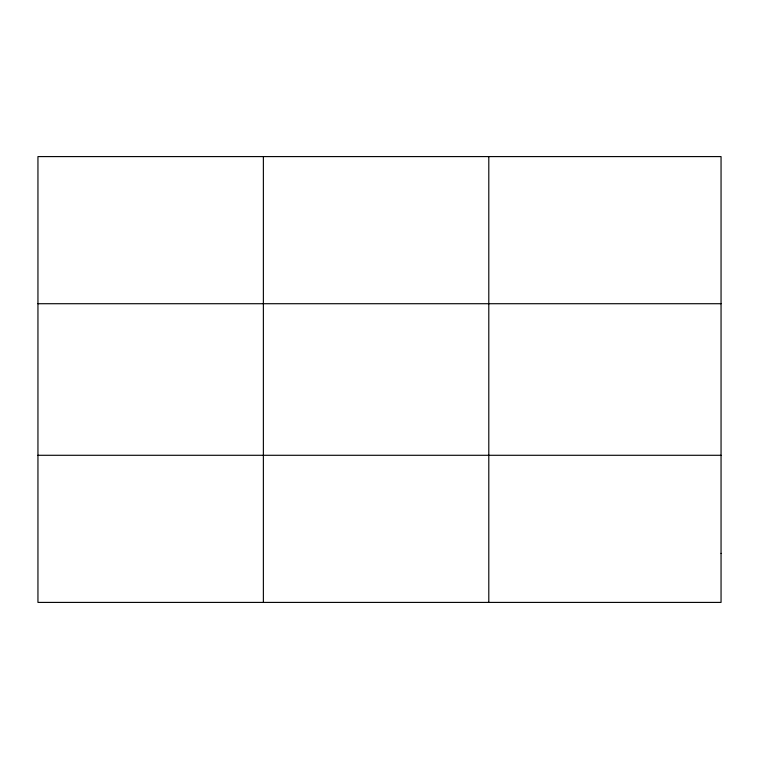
<?xml version="1.0" encoding="UTF-8"?>
<svg xmlns="http://www.w3.org/2000/svg" width="759" height="759" viewBox="0 0 759 759"><rect width="100%" height="100%" fill="white"/><g stroke="black" fill="none" stroke-linecap="round" stroke-linejoin="round"><path stroke-width="1.14" d="M263.373 156.591L263.373 602.409M488.796 156.591L488.796 602.409M37.95 303.714L721.05 303.714M37.95 455.286L721.05 455.286M721.05 553.368L721.05 602.409L37.95 602.409L37.95 156.591L721.05 156.591L721.05 553.368"/></g></svg>
